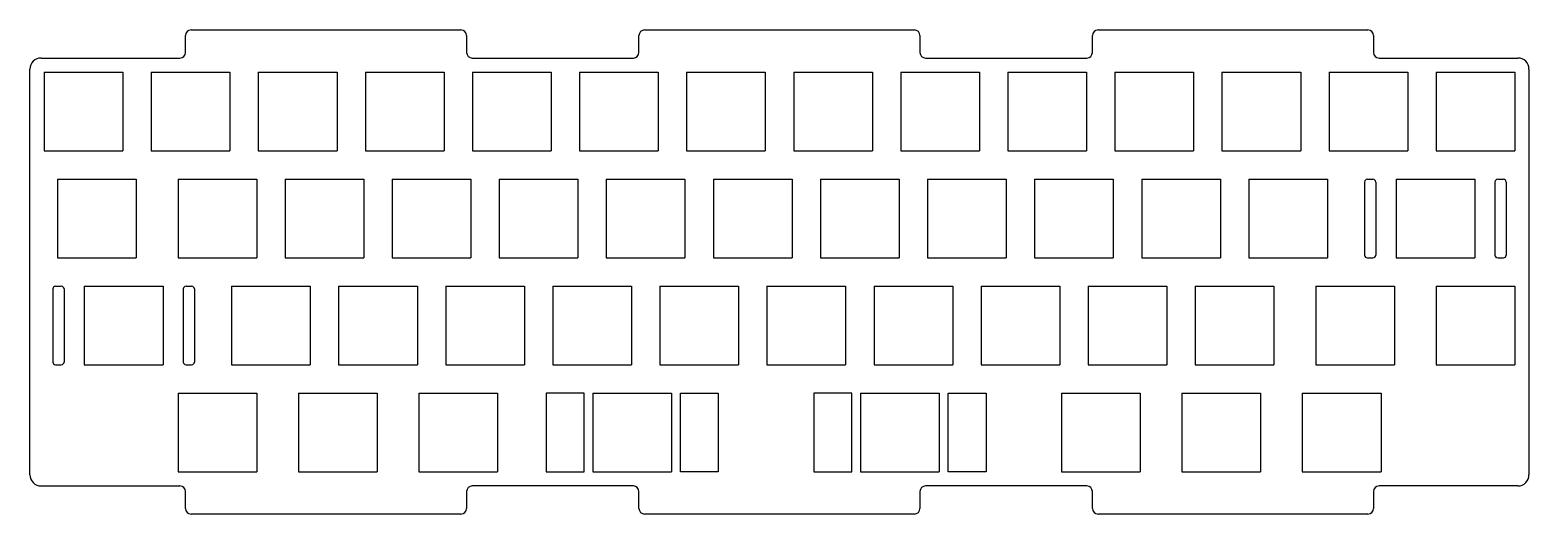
# Model space of a CAD drawing. Header units: millimetres. Extents: x 4 to 270, y 4 to 91.
import ezdxf

# ---------------------------------------------------------------- set-up
doc = ezdxf.new("R2010")
doc.units = ezdxf.units.MM

msp = doc.modelspace()

# ---------------------------------------------------------------- linework, layer by layer
for p, q in [((31.26, 86.56), (31.26, 89.56)), ((32.26, 90.56), (80.26, 90.56)), ((81.26, 89.56), (81.26, 86.56)), ((111.93, 86.56), (111.93, 89.56)), ((112.93, 90.56), (160.93, 90.56)), ((161.93, 89.56), (161.93, 86.56)), ((192.61, 86.56), (192.61, 89.56)), ((193.61, 90.56), (241.61, 90.56)), ((242.61, 89.56), (242.61, 86.56)), ((5.58, 85.56), (30.26, 85.56)), ((82.26, 85.56), (110.93, 85.56)), ((162.93, 85.56), (191.61, 85.56)), ((243.61, 85.56), (268.28, 85.56)), ((3.58, 11.36), (3.58, 83.56)), ((6.11, 83.03), (20.11, 83.03)), ((6.11, 83.03), (6.11, 69.03)), ((20.11, 83.03), (20.11, 69.03)), ((25.16, 83.03), (39.16, 83.03)), ((25.16, 83.03), (25.16, 69.03)), ((39.16, 83.03), (39.16, 69.03)), ((44.21, 83.03), (58.21, 83.03)), ((44.21, 83.03), (44.21, 69.03)), ((58.21, 83.03), (58.21, 69.03)), ((63.26, 83.03), (77.26, 83.03)), ((63.26, 83.03), (63.26, 69.03)), ((77.26, 83.03), (77.26, 69.03)), ((82.31, 83.03), (96.31, 83.03)), ((82.31, 83.03), (82.31, 69.03)), ((96.31, 83.03), (96.31, 69.03)), ((101.36, 83.03), (115.36, 83.03)), ((101.36, 83.03), (101.36, 69.03)), ((115.36, 83.03), (115.36, 69.03)), ((120.41, 83.03), (134.41, 83.03)), ((120.41, 83.03), (120.41, 69.03)), ((134.41, 83.03), (134.41, 69.03)), ((139.46, 83.03), (153.46, 83.03)), ((139.46, 83.03), (139.46, 69.03)), ((153.46, 83.03), (153.46, 69.03)), ((158.51, 83.03), (172.51, 83.03)), ((158.51, 83.03), (158.51, 69.03)), ((172.51, 83.03), (172.51, 69.03)), ((177.56, 83.03), (191.56, 83.03)), ((177.56, 83.03), (177.56, 69.03)), ((191.56, 83.03), (191.56, 69.03)), ((196.61, 83.03), (210.61, 83.03)), ((196.61, 83.03), (196.61, 69.03)), ((210.61, 83.03), (210.61, 69.03)), ((215.66, 83.03), (229.66, 83.03)), ((215.66, 83.03), (215.66, 69.03)), ((229.66, 83.03), (229.66, 69.03)), ((234.71, 83.03), (248.71, 83.03)), ((234.71, 83.03), (234.71, 69.03)), ((248.71, 83.03), (248.71, 69.03)), ((253.76, 83.03), (267.76, 83.03)), ((253.76, 83.03), (253.76, 69.03)), ((267.76, 83.03), (267.76, 69.03)), ((270.28, 83.56), (270.28, 11.36)), ((6.11, 69.03), (20.11, 69.03)), ((25.16, 69.03), (39.16, 69.03)), ((44.21, 69.03), (58.21, 69.03)), ((63.26, 69.03), (77.26, 69.03)), ((82.31, 69.03), (96.31, 69.03)), ((101.36, 69.03), (115.36, 69.03)), ((120.41, 69.03), (134.41, 69.03)), ((139.46, 69.03), (153.46, 69.03)), ((158.51, 69.03), (172.51, 69.03)), ((177.56, 69.03), (191.56, 69.03)), ((196.61, 69.03), (210.61, 69.03)), ((215.66, 69.03), (229.66, 69.03)), ((234.71, 69.03), (248.71, 69.03)), ((253.76, 69.03), (267.76, 69.03)), ((8.49, 63.98), (22.49, 63.98)), ((8.49, 63.98), (8.49, 49.98)), ((22.49, 63.98), (22.49, 49.98)), ((29.92, 63.98), (43.92, 63.98)), ((29.92, 63.98), (29.92, 49.98)), ((43.92, 63.98), (43.92, 49.98)), ((48.97, 63.98), (62.97, 63.98)), ((48.97, 63.98), (48.97, 49.98)), ((62.97, 63.98), (62.97, 49.98)), ((68.02, 63.98), (82.02, 63.98)), ((68.02, 63.98), (68.02, 49.98)), ((82.02, 63.98), (82.02, 49.98)), ((87.07, 63.98), (101.07, 63.98)), ((87.07, 63.98), (87.07, 49.98)), ((101.07, 63.98), (101.07, 49.98)), ((106.12, 63.98), (120.12, 63.98)), ((106.12, 63.98), (106.12, 49.98)), ((120.12, 63.98), (120.12, 49.98)), ((125.17, 63.98), (139.17, 63.98)), ((125.17, 63.98), (125.17, 49.98)), ((139.17, 63.98), (139.17, 49.98)), ((144.22, 63.98), (158.22, 63.98)), ((144.22, 63.98), (144.22, 49.98)), ((158.22, 63.98), (158.22, 49.98)), ((163.27, 63.98), (177.27, 63.98)), ((163.27, 63.98), (163.27, 49.98)), ((177.27, 63.98), (177.27, 49.98)), ((182.32, 63.98), (196.32, 63.98)), ((182.32, 63.98), (182.32, 49.98)), ((196.32, 63.98), (196.32, 49.98)), ((201.37, 63.98), (215.37, 63.98)), ((201.37, 63.98), (201.37, 49.98)), ((215.37, 63.98), (215.37, 49.98)), ((220.42, 63.98), (234.42, 63.98)), ((220.42, 63.98), (220.42, 49.98)), ((234.42, 63.98), (234.42, 49.98)), ((241.02, 63.48), (241.02, 50.48)), ((241.52, 63.98), (242.52, 63.98)), ((243.02, 63.48), (243.02, 50.48)), ((246.62, 63.98), (260.62, 63.98)), ((246.62, 63.98), (246.62, 49.98)), ((260.62, 63.98), (260.62, 49.98)), ((264.22, 63.48), (264.22, 50.48)), ((264.72, 63.98), (265.72, 63.98)), ((266.22, 63.48), (266.22, 50.48)), ((8.49, 49.98), (22.49, 49.98)), ((29.92, 49.98), (43.92, 49.98)), ((48.97, 49.98), (62.97, 49.98)), ((68.02, 49.98), (82.02, 49.98)), ((87.07, 49.98), (101.07, 49.98)), ((106.12, 49.98), (120.12, 49.98)), ((125.17, 49.98), (139.17, 49.98)), ((144.22, 49.98), (158.22, 49.98)), ((163.27, 49.98), (177.27, 49.98)), ((182.32, 49.98), (196.32, 49.98)), ((201.37, 49.98), (215.37, 49.98)), ((220.42, 49.98), (234.42, 49.98)), ((241.52, 49.98), (242.52, 49.98)), ((246.62, 49.98), (260.62, 49.98)), ((264.72, 49.98), (265.72, 49.98)), ((7.65, 44.43), (7.65, 31.43)), ((8.15, 44.93), (9.15, 44.93)), ((9.65, 44.43), (9.65, 31.43)), ((13.25, 44.93), (27.25, 44.93)), ((13.25, 44.93), (13.25, 30.93)), ((27.25, 44.93), (27.25, 30.93)), ((30.85, 44.43), (30.85, 31.43)), ((31.35, 44.93), (32.35, 44.93)), ((32.85, 44.43), (32.85, 31.43)), ((39.45, 44.93), (53.45, 44.93)), ((39.45, 44.93), (39.45, 30.93)), ((53.45, 44.93), (53.45, 30.93)), ((58.5, 44.93), (72.5, 44.93)), ((58.5, 44.93), (58.5, 30.93)), ((72.5, 44.93), (72.5, 30.93)), ((77.55, 44.93), (91.55, 44.93)), ((77.55, 44.93), (77.55, 30.93)), ((91.55, 44.93), (91.55, 30.93)), ((96.6, 44.93), (110.6, 44.93)), ((96.6, 44.93), (96.6, 30.93)), ((110.6, 44.93), (110.6, 30.93)), ((115.65, 44.93), (129.65, 44.93)), ((115.65, 44.93), (115.65, 30.93)), ((129.65, 44.93), (129.65, 30.93)), ((134.7, 44.93), (148.7, 44.93)), ((134.7, 44.93), (134.7, 30.93)), ((148.7, 44.93), (148.7, 30.93)), ((153.75, 44.93), (167.75, 44.93)), ((153.75, 44.93), (153.75, 30.93)), ((167.75, 44.93), (167.75, 30.93)), ((172.8, 44.93), (186.8, 44.93)), ((172.8, 44.93), (172.8, 30.93)), ((186.8, 44.93), (186.8, 30.93)), ((191.85, 44.93), (205.85, 44.93)), ((191.85, 44.93), (191.85, 30.93)), ((205.85, 44.93), (205.85, 30.93)), ((210.9, 44.93), (224.9, 44.93)), ((210.9, 44.93), (210.9, 30.93)), ((224.9, 44.93), (224.9, 30.93)), ((232.33, 44.93), (246.33, 44.93)), ((232.33, 44.93), (232.33, 30.93)), ((246.33, 44.93), (246.33, 30.93)), ((253.76, 44.93), (267.76, 44.93)), ((253.76, 44.93), (253.76, 30.93)), ((267.76, 44.93), (267.76, 30.93)), ((8.15, 30.93), (9.15, 30.93)), ((13.25, 30.93), (27.25, 30.93)), ((31.35, 30.93), (32.35, 30.93)), ((39.45, 30.93), (53.45, 30.93)), ((58.5, 30.93), (72.5, 30.93)), ((77.55, 30.93), (91.55, 30.93)), ((96.6, 30.93), (110.6, 30.93)), ((115.65, 30.93), (129.65, 30.93)), ((134.7, 30.93), (148.7, 30.93)), ((153.75, 30.93), (167.75, 30.93)), ((172.8, 30.93), (186.8, 30.93)), ((191.85, 30.93), (205.85, 30.93)), ((210.9, 30.93), (224.9, 30.93)), ((232.33, 30.93), (246.33, 30.93)), ((253.76, 30.93), (267.76, 30.93)), ((29.92, 25.88), (43.92, 25.88)), ((29.92, 25.88), (29.92, 11.88)), ((43.92, 25.88), (43.92, 11.88)), ((51.35, 25.88), (65.35, 25.88)), ((51.35, 25.88), (51.35, 11.88)), ((65.35, 25.88), (65.35, 11.88)), ((72.78, 25.88), (86.78, 25.88)), ((72.78, 25.88), (72.78, 11.88)), ((86.78, 25.88), (86.78, 11.88)), ((95.43, 25.88), (95.43, 11.88)), ((102.18, 25.88), (95.43, 25.88)), ((102.18, 11.88), (102.18, 25.88)), ((103.74, 25.88), (117.74, 25.88)), ((103.74, 25.88), (103.74, 11.88)), ((117.74, 25.88), (117.74, 11.88)), ((119.3, 11.88), (119.3, 25.88)), ((119.3, 25.88), (126.05, 25.88)), ((126.05, 25.88), (126.05, 11.88)), ((143.05, 25.88), (143.05, 11.88)), ((149.8, 25.88), (143.05, 25.88)), ((149.8, 11.88), (149.8, 25.88)), ((151.37, 25.88), (165.37, 25.88)), ((151.37, 25.88), (151.37, 11.88)), ((165.37, 25.88), (165.37, 11.88)), ((166.93, 11.88), (166.93, 25.88)), ((166.93, 25.88), (173.68, 25.88)), ((173.68, 25.88), (173.68, 11.88)), ((187.08, 25.88), (201.08, 25.88)), ((187.08, 25.88), (187.08, 11.88)), ((201.08, 25.88), (201.08, 11.88)), ((208.52, 25.88), (222.52, 25.88)), ((208.52, 25.88), (208.52, 11.88)), ((222.52, 25.88), (222.52, 11.88)), ((229.95, 25.88), (243.95, 25.88)), ((229.95, 25.88), (229.95, 11.88)), ((243.95, 25.88), (243.95, 11.88)), ((29.92, 11.88), (43.92, 11.88)), ((51.35, 11.88), (65.35, 11.88)), ((72.78, 11.88), (86.78, 11.88)), ((95.43, 11.88), (102.18, 11.88)), ((103.74, 11.88), (117.74, 11.88)), ((126.05, 11.88), (119.3, 11.88)), ((143.05, 11.88), (149.8, 11.88)), ((151.37, 11.88), (165.37, 11.88)), ((173.68, 11.88), (166.93, 11.88)), ((187.08, 11.88), (201.08, 11.88)), ((208.52, 11.88), (222.52, 11.88)), ((229.95, 11.88), (243.95, 11.88)), ((5.58, 9.36), (30.26, 9.36)), ((31.26, 5.36), (31.26, 8.36)), ((81.26, 8.36), (81.26, 5.36)), ((110.93, 9.36), (82.26, 9.36)), ((111.93, 5.36), (111.93, 8.36)), ((161.93, 8.36), (161.93, 5.36)), ((191.61, 9.36), (162.93, 9.36)), ((192.61, 5.36), (192.61, 8.36)), ((242.61, 8.36), (242.61, 5.36)), ((268.28, 9.36), (243.61, 9.36)), ((80.26, 4.36), (32.26, 4.36)), ((160.93, 4.36), (112.93, 4.36)), ((241.61, 4.36), (193.61, 4.36))]:
    msp.add_line(p, q)
for centre, radius, start, end in [((32.26, 89.56), 1, 90, 180), ((80.26, 89.56), 1, 0, 90), ((112.93, 89.56), 1, 90, 180), ((160.93, 89.56), 1, 0, 90), ((193.61, 89.56), 1, 90, 180), ((241.61, 89.56), 1, 0, 90), ((5.58, 83.56), 2, 90, 180), ((30.26, 86.56), 1, 270, 0), ((82.26, 86.56), 1, 180, 270), ((110.93, 86.56), 1, 270, 0), ((162.93, 86.56), 1, 180, 270), ((191.61, 86.56), 1, 270, 0), ((243.61, 86.56), 1, 180, 270), ((268.28, 83.56), 2, 0, 90), ((6.11, 83.03), 0, 90, 180), ((20.11, 83.03), 0, 0, 90), ((25.16, 83.03), 0, 90, 180), ((39.16, 83.03), 0, 0, 90), ((44.21, 83.03), 0, 90, 180), ((58.21, 83.03), 0, 0, 90), ((63.26, 83.03), 0, 90, 180), ((77.26, 83.03), 0, 0, 90), ((82.31, 83.03), 0, 90, 180), ((96.31, 83.03), 0, 0, 90), ((101.36, 83.03), 0, 90, 180), ((115.36, 83.03), 0, 0, 90), ((120.41, 83.03), 0, 90, 180), ((134.41, 83.03), 0, 0, 90), ((139.46, 83.03), 0, 90, 180), ((153.46, 83.03), 0, 0, 90), ((158.51, 83.03), 0, 90, 180), ((172.51, 83.03), 0, 0, 90), ((177.56, 83.03), 0, 90, 180), ((191.56, 83.03), 0, 0, 90), ((196.61, 83.03), 0, 90, 180), ((210.61, 83.03), 0, 0, 90), ((215.66, 83.03), 0, 90, 180), ((229.66, 83.03), 0, 0, 90), ((234.71, 83.03), 0, 90, 180), ((248.71, 83.03), 0, 0, 90), ((253.76, 83.03), 0, 90, 180), ((6.11, 69.03), 0, 180, 270), ((20.11, 69.03), 0, 270, 0), ((25.16, 69.03), 0, 180, 270), ((39.16, 69.03), 0, 270, 0), ((44.21, 69.03), 0, 180, 270), ((58.21, 69.03), 0, 270, 0), ((63.26, 69.03), 0, 180, 270), ((77.26, 69.03), 0, 270, 0), ((82.31, 69.03), 0, 180, 270), ((96.31, 69.03), 0, 270, 0), ((101.36, 69.03), 0, 180, 270), ((115.36, 69.03), 0, 270, 0), ((120.41, 69.03), 0, 180, 270), ((134.41, 69.03), 0, 270, 0), ((139.46, 69.03), 0, 180, 270), ((153.46, 69.03), 0, 270, 0), ((158.51, 69.03), 0, 180, 270), ((172.51, 69.03), 0, 270, 0), ((177.56, 69.03), 0, 180, 270), ((191.56, 69.03), 0, 270, 0), ((196.61, 69.03), 0, 180, 270), ((210.61, 69.03), 0, 270, 0), ((215.66, 69.03), 0, 180, 270), ((229.66, 69.03), 0, 270, 0), ((234.71, 69.03), 0, 180, 270), ((248.71, 69.03), 0, 270, 0), ((253.76, 69.03), 0, 180, 270), ((267.76, 69.03), 0, 270, 0), ((8.49, 63.98), 0, 90, 180), ((22.49, 63.98), 0, 0, 90), ((29.92, 63.98), 0, 90, 180), ((43.92, 63.98), 0, 0, 90), ((48.97, 63.98), 0, 90, 180), ((62.97, 63.98), 0, 0, 90), ((68.02, 63.98), 0, 90, 180), ((82.02, 63.98), 0, 0, 90), ((87.07, 63.98), 0, 90, 180), ((101.07, 63.98), 0, 0, 90), ((106.12, 63.98), 0, 90, 180), ((120.12, 63.98), 0, 0, 90), ((125.17, 63.98), 0, 90, 180), ((139.17, 63.98), 0, 0, 90), ((144.22, 63.98), 0, 90, 180), ((158.22, 63.98), 0, 0, 90), ((163.27, 63.98), 0, 90, 180), ((177.27, 63.98), 0, 0, 90), ((182.32, 63.98), 0, 90, 180), ((196.32, 63.98), 0, 0, 90), ((201.37, 63.98), 0, 90, 180), ((215.37, 63.98), 0, 0, 90), ((220.42, 63.98), 0, 90, 180), ((234.42, 63.98), 0, 0, 90), ((241.52, 63.48), 0.5, 90, 180), ((242.52, 63.48), 0.5, 0, 90), ((246.62, 63.98), 0, 90, 180), ((260.62, 63.98), 0, 0, 90), ((264.72, 63.48), 0.5, 90, 180), ((265.72, 63.48), 0.5, 0, 90), ((8.49, 49.98), 0, 180, 270), ((22.49, 49.98), 0, 270, 0), ((29.92, 49.98), 0, 180, 270), ((43.92, 49.98), 0, 270, 0), ((48.97, 49.98), 0, 180, 270), ((62.97, 49.98), 0, 270, 0), ((68.02, 49.98), 0, 180, 270), ((82.02, 49.98), 0, 270, 0), ((87.07, 49.98), 0, 180, 270), ((101.07, 49.98), 0, 270, 0), ((106.12, 49.98), 0, 180, 270), ((120.12, 49.98), 0, 270, 0), ((125.17, 49.98), 0, 180, 270), ((139.17, 49.98), 0, 270, 0), ((144.22, 49.98), 0, 180, 270), ((158.22, 49.98), 0, 270, 0), ((163.27, 49.98), 0, 180, 270), ((177.27, 49.98), 0, 270, 0), ((182.32, 49.98), 0, 180, 270), ((196.32, 49.98), 0, 270, 0), ((201.37, 49.98), 0, 180, 270), ((215.37, 49.98), 0, 270, 0), ((220.42, 49.98), 0, 180, 270), ((234.42, 49.98), 0, 270, 0), ((241.52, 50.48), 0.5, 180, 270), ((242.52, 50.48), 0.5, 270, 0), ((246.62, 49.98), 0, 180, 270), ((260.62, 49.98), 0, 270, 0), ((264.72, 50.48), 0.5, 180, 270), ((265.72, 50.48), 0.5, 270, 0), ((8.15, 44.43), 0.5, 90, 180), ((9.15, 44.43), 0.5, 0, 90), ((13.25, 44.93), 0, 90, 180), ((27.25, 44.93), 0, 0, 90), ((31.35, 44.43), 0.5, 90, 180), ((32.35, 44.43), 0.5, 0, 90), ((39.45, 44.93), 0, 90, 180), ((53.45, 44.93), 0, 0, 90), ((58.5, 44.93), 0, 90, 180), ((72.5, 44.93), 0, 0, 90), ((77.55, 44.93), 0, 90, 180), ((91.55, 44.93), 0, 0, 90), ((96.6, 44.93), 0, 90, 180), ((110.6, 44.93), 0, 0, 90), ((115.65, 44.93), 0, 90, 180), ((129.65, 44.93), 0, 0, 90), ((134.7, 44.93), 0, 90, 180), ((148.7, 44.93), 0, 0, 90), ((153.75, 44.93), 0, 90, 180), ((167.75, 44.93), 0, 0, 90), ((172.8, 44.93), 0, 90, 180), ((186.8, 44.93), 0, 0, 90), ((191.85, 44.93), 0, 90, 180), ((205.85, 44.93), 0, 0, 90), ((210.9, 44.93), 0, 90, 180), ((224.9, 44.93), 0, 0, 90), ((232.33, 44.93), 0, 90, 180), ((246.33, 44.93), 0, 0, 90), ((253.76, 44.93), 0, 90, 180), ((267.76, 44.93), 0, 0, 90), ((8.15, 31.43), 0.5, 180, 270), ((9.15, 31.43), 0.5, 270, 0), ((13.25, 30.93), 0, 180, 270), ((27.25, 30.93), 0, 270, 0), ((31.35, 31.43), 0.5, 180, 270), ((32.35, 31.43), 0.5, 270, 0), ((39.45, 30.93), 0, 180, 270), ((53.45, 30.93), 0, 270, 0), ((58.5, 30.93), 0, 180, 270), ((72.5, 30.93), 0, 270, 0), ((77.55, 30.93), 0, 180, 270), ((91.55, 30.93), 0, 270, 0), ((96.6, 30.93), 0, 180, 270), ((110.6, 30.93), 0, 270, 0), ((115.65, 30.93), 0, 180, 270), ((129.65, 30.93), 0, 270, 0), ((134.7, 30.93), 0, 180, 270), ((148.7, 30.93), 0, 270, 0), ((153.75, 30.93), 0, 180, 270), ((167.75, 30.93), 0, 270, 0), ((172.8, 30.93), 0, 180, 270), ((186.8, 30.93), 0, 270, 0), ((191.85, 30.93), 0, 180, 270), ((205.85, 30.93), 0, 270, 0), ((210.9, 30.93), 0, 180, 270), ((224.9, 30.93), 0, 270, 0), ((232.33, 30.93), 0, 180, 270), ((246.33, 30.93), 0, 270, 0), ((253.76, 30.93), 0, 180, 270), ((267.76, 30.93), 0, 270, 0), ((29.92, 25.88), 0, 90, 180), ((43.92, 25.88), 0, 0, 90), ((51.35, 25.88), 0, 90, 180), ((65.35, 25.88), 0, 0, 90), ((72.78, 25.88), 0, 90, 180), ((86.78, 25.88), 0, 0, 90), ((95.43, 24.88), 0, 90, 180), ((102.18, 24.88), 0, 0, 90), ((103.74, 25.88), 0, 90, 180), ((117.74, 25.88), 0, 0, 90), ((119.3, 24.88), 0, 90, 180), ((126.05, 24.88), 0, 0, 90), ((143.05, 24.88), 0, 90, 180), ((149.8, 24.88), 0, 0, 90), ((151.37, 25.88), 0, 90, 180), ((165.37, 25.88), 0, 0, 90), ((166.93, 24.88), 0, 90, 180), ((173.68, 24.88), 0, 0, 90), ((187.08, 25.88), 0, 90, 180), ((201.08, 25.88), 0, 0, 90), ((208.52, 25.88), 0, 90, 180), ((222.52, 25.88), 0, 0, 90), ((229.95, 25.88), 0, 90, 180), ((243.95, 25.88), 0, 0, 90), ((5.58, 11.36), 2, 180, 270), ((43.92, 11.88), 0, 270, 0), ((51.35, 11.88), 0, 180, 270), ((65.35, 11.88), 0, 270, 0), ((72.78, 11.88), 0, 180, 270), ((86.78, 11.88), 0, 270, 0), ((103.74, 11.88), 0, 180, 270), ((117.74, 11.88), 0, 270, 0), ((151.37, 11.88), 0, 180, 270), ((165.37, 11.88), 0, 270, 0), ((187.08, 11.88), 0, 180, 270), ((201.08, 11.88), 0, 270, 0), ((208.52, 11.88), 0, 180, 270), ((222.52, 11.88), 0, 270, 0), ((229.95, 11.88), 0, 180, 270), ((243.95, 11.88), 0, 270, 0), ((268.28, 11.36), 2, 270, 0), ((30.26, 8.36), 1, 0, 90), ((82.26, 8.36), 1, 90, 180), ((110.93, 8.36), 1, 0, 90), ((162.93, 8.36), 1, 90, 180), ((191.61, 8.36), 1, 0, 90), ((243.61, 8.36), 1, 90, 180), ((32.26, 5.36), 1, 180, 270), ((80.26, 5.36), 1, 270, 0), ((112.93, 5.36), 1, 180, 270), ((160.93, 5.36), 1, 270, 0), ((193.61, 5.36), 1, 180, 270), ((241.61, 5.36), 1, 270, 0)]:
    msp.add_arc(centre, radius, start, end)

doc.saveas('drawing.dxf')
